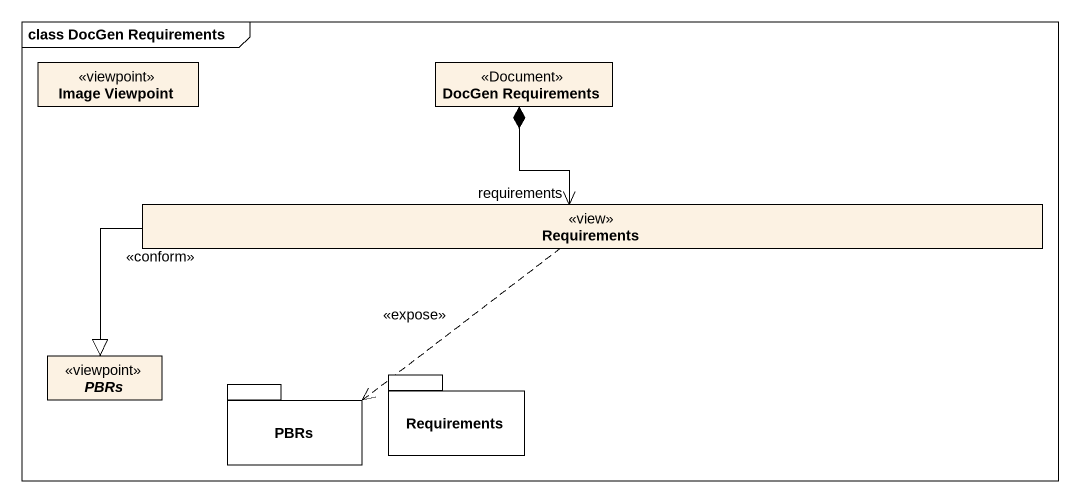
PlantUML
@startuml
mainframe class DocGen Requirements
hide circle
hide empty members
class "Image Viewpoint" as Image_Viewpoint <<viewpoint>>
class "DocGen Requirements" as DocGen_Requirements <<Document>>
class Requirements <<view>>
abstract class PBRs <<viewpoint>>
package "PBRs" as PBRs_2 {
}
package "Requirements" as Requirements_2 {
}
DocGen_Requirements *--> "requirements" Requirements
Requirements -left-|> PBRs : <<conform>>
Requirements ..> PBRs_2 : <<expose>>
@enduml
